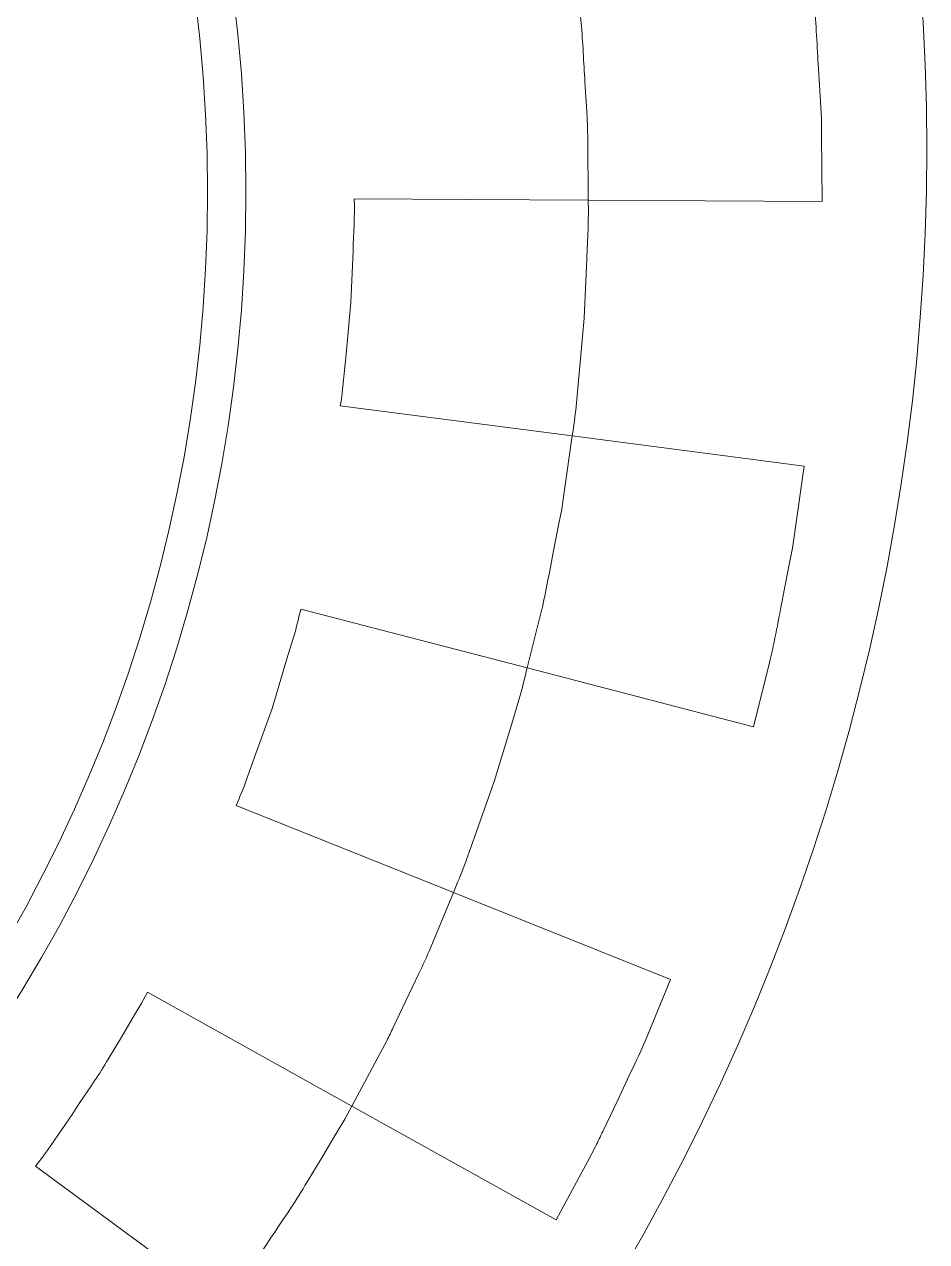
# Model space of a CAD drawing. Header units: millimetres. Extents: x -1650 to -402, y -637 to 45.
# Drawn here: x -807.19 to -781.79, y -283.87 to -249.61 of the extents above; entities that cross this region are included whole.
import ezdxf

# ---------------------------------------------------------------- set-up
doc = ezdxf.new("R2010")
doc.units = ezdxf.units.MM
doc.linetypes.add('K5LT32771', pattern=[0])
doc.linetypes.add('K5LT32772', pattern=[0])
doc.layers.add('layer 1', color=7, linetype='Continuous')

msp = doc.modelspace()

# ---------------------------------------------------------------- linework, layer by layer
at = {"layer": 'layer 1', "color": 1, "linetype": 'K5LT32771', "lineweight": 18, "true_color": 0xff0000}
msp.add_arc((-844.292, -253.117), 62.5, 309.7917, 230.2083, dxfattribs=at)
at = {"layer": 'layer 1', "color": 3, "linetype": 'K5LT32772', "lineweight": 18, "true_color": 0x00ff00}
for points, knots in [([(-844.353, -297.656), (-844.332, -297.656), (-844.311, -297.656), (-844.289, -297.656), (-820.393, -297.656), (-800.952, -278.215), (-800.952, -254.319), (-800.952, -230.423), (-820.393, -210.982), (-844.289, -210.982), (-852.573, -210.982), (-860.322, -213.318), (-866.91, -217.366), (-866.571, -217.659), (-866.305, -217.933), (-866.116, -218.145), (-859.742, -214.284), (-852.27, -212.06), (-844.289, -212.06), (-820.988, -212.06), (-802.031, -231.017), (-802.031, -254.319), (-802.031, -277.62), (-820.988, -296.577), (-844.289, -296.577), (-844.416, -296.577), (-844.542, -296.577), (-844.668, -296.576), (-844.564, -296.933), (-844.458, -297.295), (-844.353, -297.656)], [0, 0, 0, 0, 0.090909, 0.090909, 0.090909, 0.181818, 0.181818, 0.181818, 0.272727, 0.272727, 0.272727, 0.363636, 0.363636, 0.363636, 0.454545, 0.454545, 0.454545, 0.545455, 0.545455, 0.545455, 0.636364, 0.636364, 0.636364, 0.727273, 0.727273, 0.727273, 0.818182, 0.818182, 0.818182, 1, 1, 1, 1]), ([(-791.408, -251.228), (-791.408, -251.228), (-791.359, -252.059), (-791.359, -252.059), (-791.335, -252.474), (-791.335, -252.474), (-791.331, -252.89), (-791.331, -252.89), (-791.317, -254.555), (-791.317, -254.555), (-784.733, -254.59), (-784.733, -254.59), (-784.75, -252.72), (-784.75, -252.72), (-784.755, -252.252), (-784.755, -252.252), (-784.78, -251.785), (-784.78, -251.785), (-784.835, -250.851), (-784.835, -250.851), (-784.877, -250.229), (-784.898, -249.605), (-784.959, -248.984), (-784.959, -248.984), (-785.163, -247.123), (-785.163, -247.123), (-791.699, -247.913), (-791.699, -247.913), (-791.518, -249.567), (-791.518, -249.567), (-791.462, -250.119), (-791.446, -250.674), (-791.408, -251.228)], [0, 0, 0, 0, 0.066667, 0.066667, 0.133333, 0.133333, 0.2, 0.2, 0.266667, 0.266667, 0.333333, 0.333333, 0.4, 0.4, 0.466667, 0.466667, 0.533333, 0.533333, 0.6, 0.6, 0.6, 0.666667, 0.666667, 0.666667, 0.733333, 0.733333, 0.8, 0.8, 0.866667, 0.866667, 0.866667, 1, 1, 1, 1]), ([(-797.936, -255.979), (-797.936, -255.979), (-797.995, -257.44), (-797.995, -257.44), (-798.132, -258.894), (-798.132, -258.894), (-798.178, -259.379), (-798.211, -259.865), (-798.293, -260.345), (-798.293, -260.345), (-791.764, -261.193), (-791.764, -261.193), (-791.673, -260.645), (-791.632, -260.091), (-791.58, -259.539), (-791.58, -259.539), (-791.426, -257.881), (-791.426, -257.881), (-791.356, -256.219), (-791.356, -256.219), (-791.334, -255.664), (-791.3, -255.11), (-791.317, -254.555), (-791.317, -254.555), (-797.901, -254.52), (-797.901, -254.52), (-797.884, -255.006), (-797.916, -255.493), (-797.936, -255.979)], [0, 0, 0, 0, 0.090909, 0.090909, 0.181818, 0.181818, 0.181818, 0.272727, 0.272727, 0.272727, 0.363636, 0.363636, 0.363636, 0.454545, 0.454545, 0.454545, 0.545455, 0.545455, 0.636364, 0.636364, 0.636364, 0.727273, 0.727273, 0.727273, 0.818182, 0.818182, 0.818182, 1, 1, 1, 1]), ([(-792.001, -262.841), (-792.001, -262.841), (-792.06, -263.252), (-792.06, -263.252), (-792.14, -263.661), (-792.14, -263.661), (-792.3, -264.478), (-792.3, -264.478), (-792.412, -265.021), (-792.502, -265.569), (-792.631, -266.109), (-792.631, -266.109), (-793.033, -267.724), (-793.033, -267.724), (-786.661, -269.382), (-786.661, -269.382), (-786.21, -267.565), (-786.21, -267.565), (-786.066, -266.959), (-785.961, -266.343), (-785.836, -265.732), (-785.836, -265.732), (-785.657, -264.814), (-785.657, -264.814), (-785.569, -264.354), (-785.569, -264.354), (-785.501, -263.892), (-785.501, -263.892), (-785.235, -262.041), (-785.235, -262.041), (-791.764, -261.193), (-791.764, -261.193), (-792.001, -262.841), (-792.001, -262.841)], [0, 0, 0, 0, 0.066667, 0.066667, 0.133333, 0.133333, 0.2, 0.2, 0.2, 0.266667, 0.266667, 0.266667, 0.333333, 0.333333, 0.4, 0.4, 0.466667, 0.466667, 0.466667, 0.533333, 0.533333, 0.533333, 0.6, 0.6, 0.666667, 0.666667, 0.733333, 0.733333, 0.8, 0.8, 0.866667, 0.866667, 1, 1, 1, 1]), ([(-799.582, -266.772), (-799.582, -266.772), (-799.795, -267.469), (-799.795, -267.469), (-800.215, -268.863), (-800.215, -268.863), (-800.705, -270.234), (-800.705, -270.234), (-800.949, -270.92), (-800.949, -270.92), (-801.027, -271.15), (-801.133, -271.369), (-801.222, -271.595), (-801.222, -271.595), (-795.111, -274.044), (-795.111, -274.044), (-795.008, -273.786), (-794.89, -273.535), (-794.8, -273.272), (-794.8, -273.272), (-794.519, -272.488), (-794.519, -272.488), (-793.961, -270.92), (-793.961, -270.92), (-793.479, -269.327), (-793.479, -269.327), (-793.238, -268.531), (-793.238, -268.531), (-793.164, -268.264), (-793.102, -267.993), (-793.033, -267.724), (-793.033, -267.724), (-799.405, -266.066), (-799.405, -266.066), (-799.465, -266.301), (-799.518, -266.538), (-799.582, -266.772)], [0, 0, 0, 0, 0.066667, 0.066667, 0.133333, 0.133333, 0.2, 0.2, 0.266667, 0.266667, 0.266667, 0.333333, 0.333333, 0.333333, 0.4, 0.4, 0.4, 0.466667, 0.466667, 0.466667, 0.533333, 0.533333, 0.6, 0.6, 0.666667, 0.666667, 0.733333, 0.733333, 0.733333, 0.8, 0.8, 0.8, 0.866667, 0.866667, 0.866667, 1, 1, 1, 1]), ([(-796.093, -276.339), (-796.093, -276.339), (-796.45, -277.091), (-796.45, -277.091), (-796.806, -277.843), (-796.806, -277.843), (-796.866, -277.968), (-796.923, -278.095), (-796.986, -278.218), (-796.986, -278.218), (-797.183, -278.585), (-797.183, -278.585), (-797.969, -280.052), (-797.969, -280.052), (-792.215, -283.253), (-792.215, -283.253), (-791.331, -281.602), (-791.331, -281.602), (-791.111, -281.19), (-791.111, -281.19), (-791.04, -281.051), (-790.976, -280.908), (-790.907, -280.768), (-790.907, -280.768), (-790.505, -279.922), (-790.505, -279.922), (-790.105, -279.076), (-790.105, -279.076), (-789.972, -278.793), (-789.833, -278.514), (-789.718, -278.223), (-789.718, -278.223), (-788.999, -276.493), (-788.999, -276.493), (-795.111, -274.044), (-795.111, -274.044), (-795.749, -275.582), (-795.749, -275.582), (-795.85, -275.84), (-795.975, -276.088), (-796.093, -276.339)], [0, 0, 0, 0, 0.058824, 0.058824, 0.117647, 0.117647, 0.117647, 0.176471, 0.176471, 0.176471, 0.235294, 0.235294, 0.294118, 0.294118, 0.352941, 0.352941, 0.411765, 0.411765, 0.470588, 0.470588, 0.470588, 0.529412, 0.529412, 0.529412, 0.588235, 0.588235, 0.647059, 0.647059, 0.647059, 0.705882, 0.705882, 0.705882, 0.764706, 0.764706, 0.823529, 0.823529, 0.882353, 0.882353, 0.882353, 1, 1, 1, 1]), ([(-803.894, -277.173), (-803.894, -277.173), (-804.081, -277.486), (-804.081, -277.486), (-804.456, -278.11), (-804.456, -278.11), (-804.831, -278.735), (-804.831, -278.735), (-804.955, -278.943), (-805.076, -279.154), (-805.217, -279.352), (-805.764, -280.155), (-806.276, -280.982), (-806.874, -281.75), (-806.874, -281.75), (-801.568, -285.648), (-801.568, -285.648), (-800.888, -284.77), (-800.298, -283.828), (-799.676, -282.91), (-799.517, -282.682), (-799.378, -282.442), (-799.235, -282.204), (-799.235, -282.204), (-798.806, -281.49), (-798.806, -281.49), (-798.378, -280.777), (-798.378, -280.777), (-798.165, -280.419), (-798.165, -280.419), (-797.969, -280.052), (-797.969, -280.052), (-803.723, -276.851), (-803.723, -276.851), (-803.894, -277.173), (-803.894, -277.173)], [0, 0, 0, 0, 0.066667, 0.066667, 0.133333, 0.133333, 0.2, 0.2, 0.2, 0.266667, 0.266667, 0.266667, 0.333333, 0.333333, 0.333333, 0.4, 0.4, 0.4, 0.466667, 0.466667, 0.466667, 0.533333, 0.533333, 0.533333, 0.6, 0.6, 0.666667, 0.666667, 0.733333, 0.733333, 0.8, 0.8, 0.866667, 0.866667, 1, 1, 1, 1])]:
    msp.add_open_spline(points, degree=3, knots=knots, dxfattribs=at)

doc.saveas('drawing.dxf')
